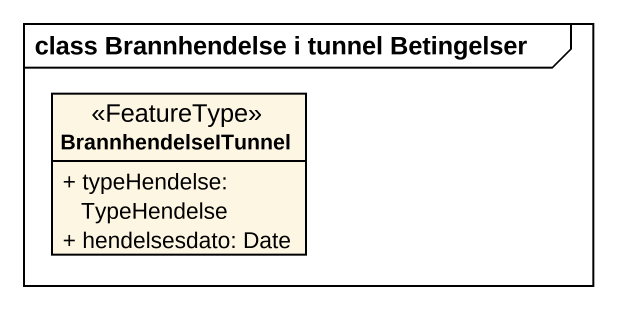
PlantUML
@startuml
mainframe class Brannhendelse i tunnel Betingelser
hide circle
hide empty members
skinparam classAttributeIconSize 0
class BrannhendelseITunnel <<FeatureType>> {
  + typeHendelse: TypeHendelse
  + hendelsesdato: Date
}
@enduml
